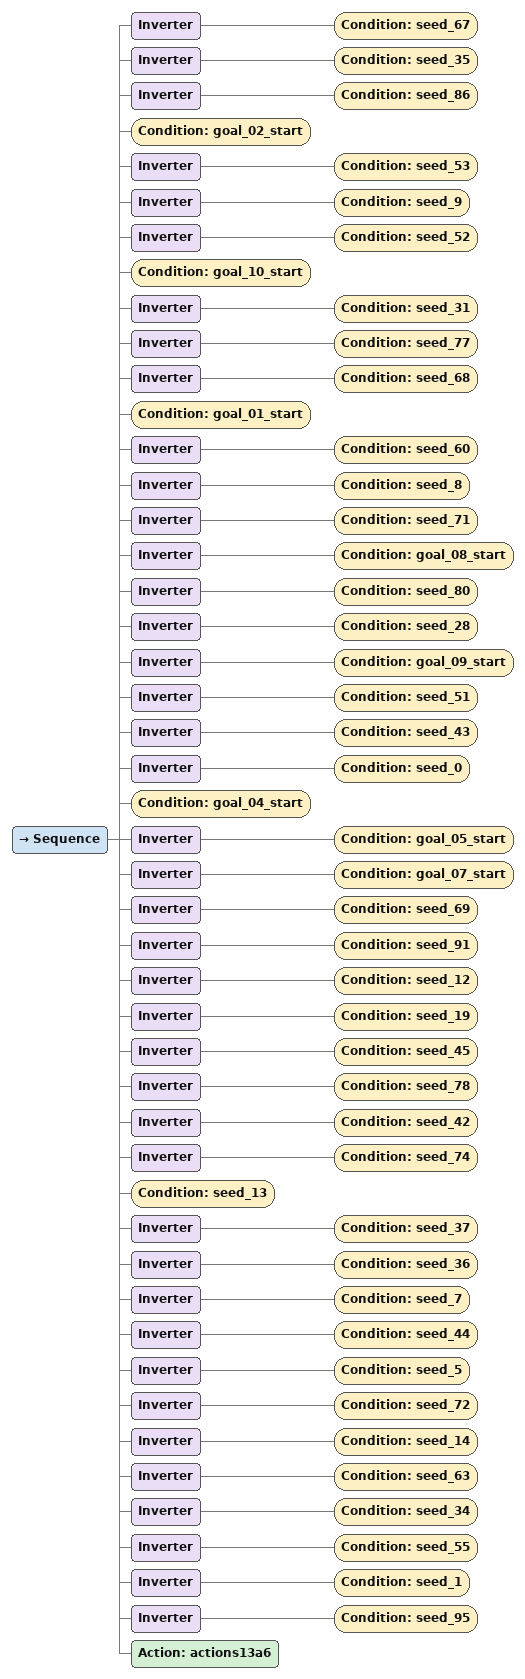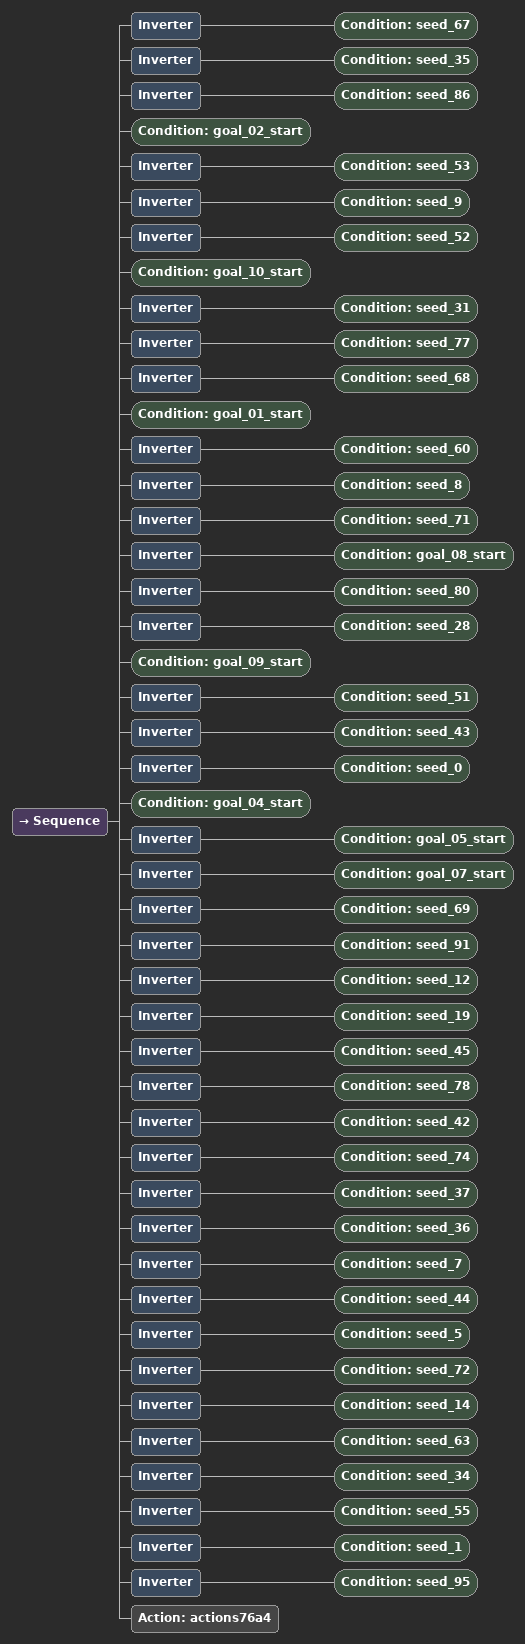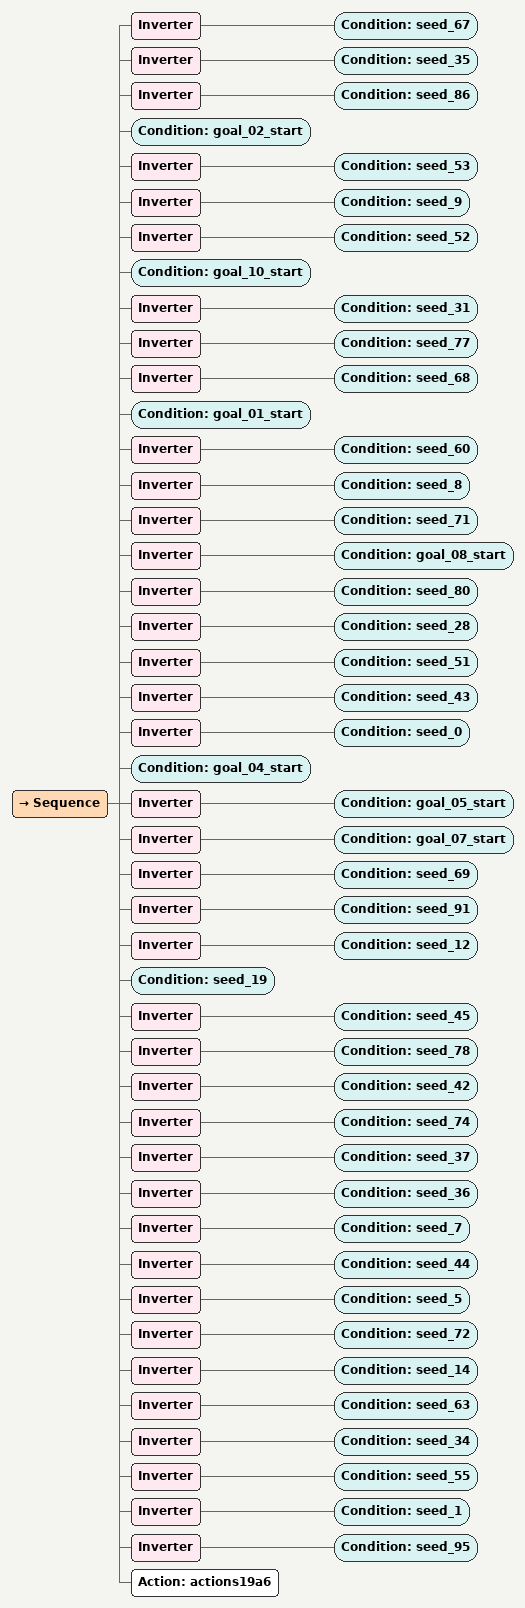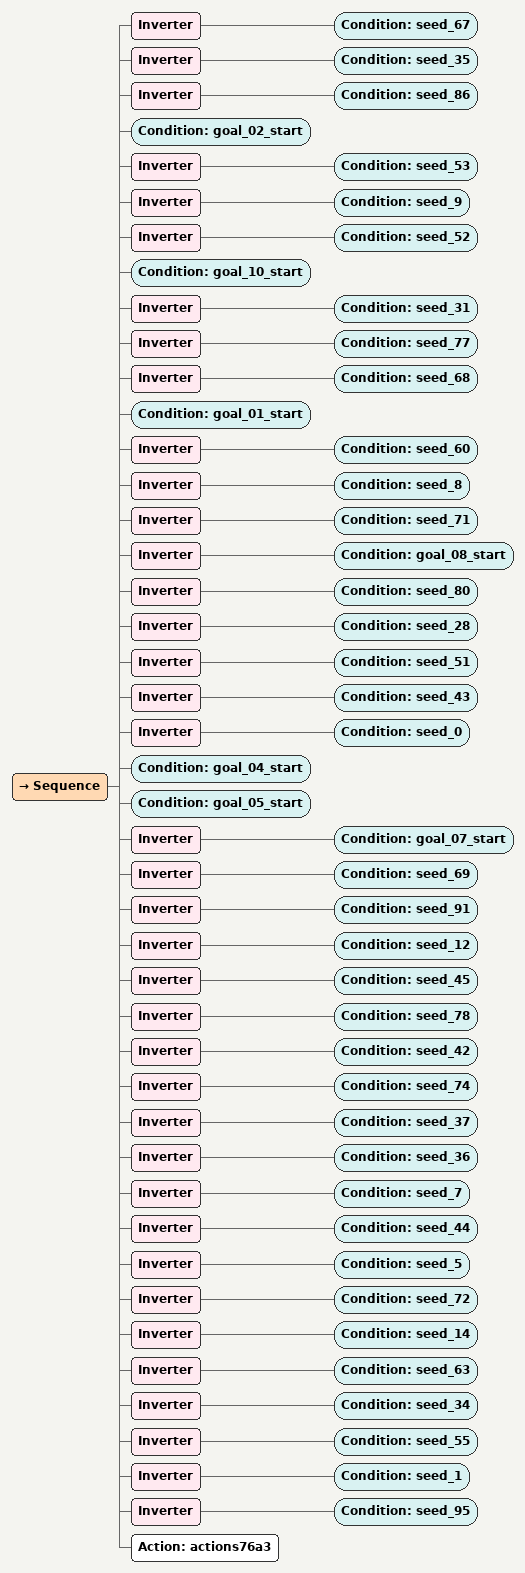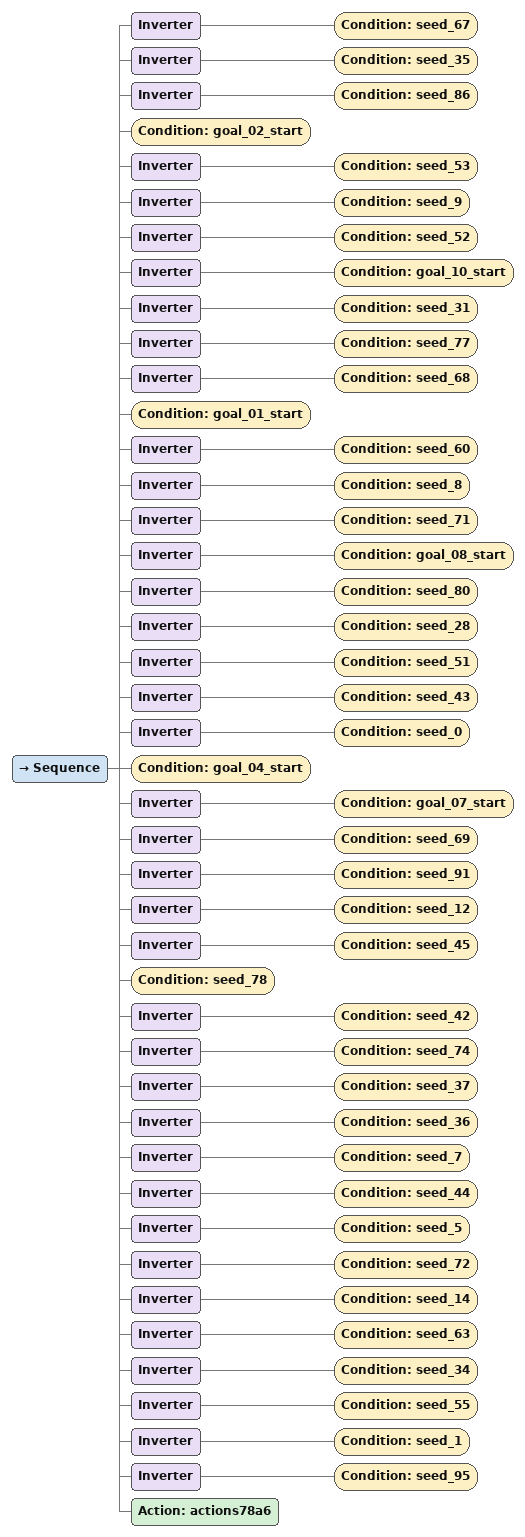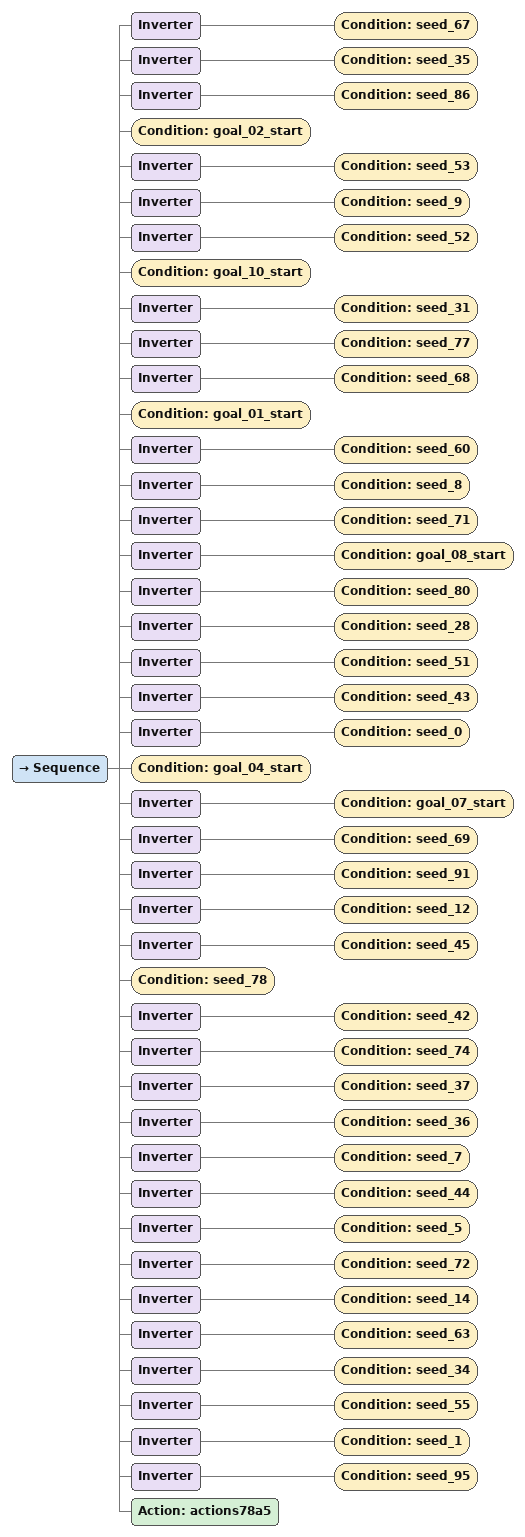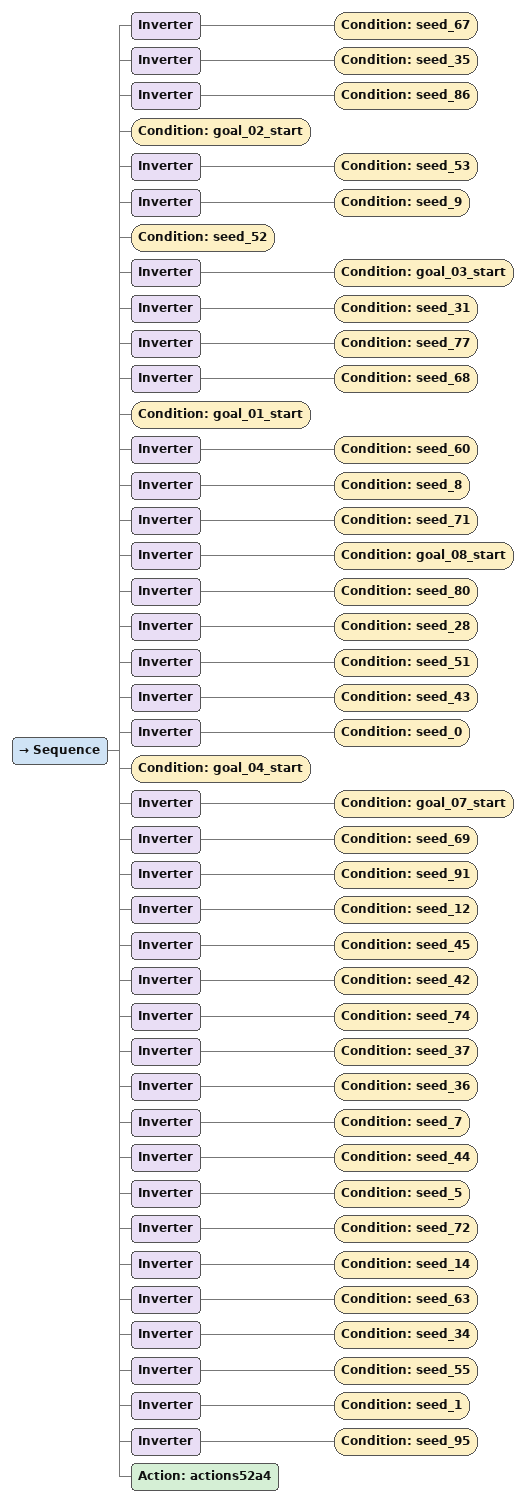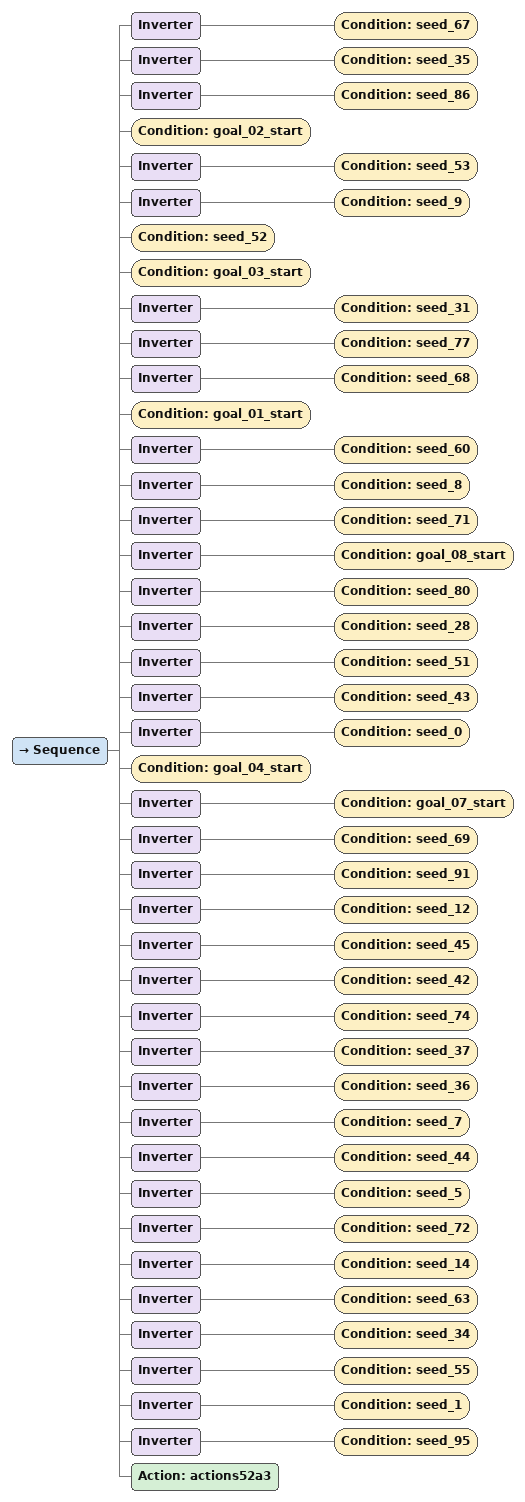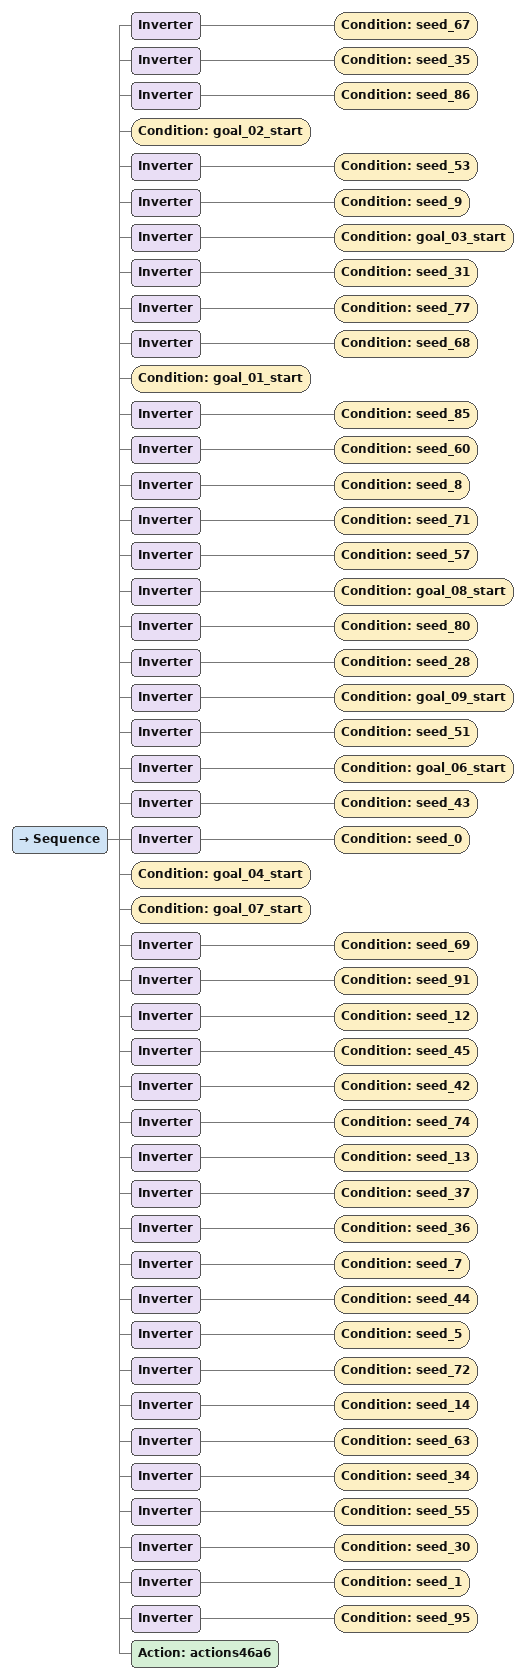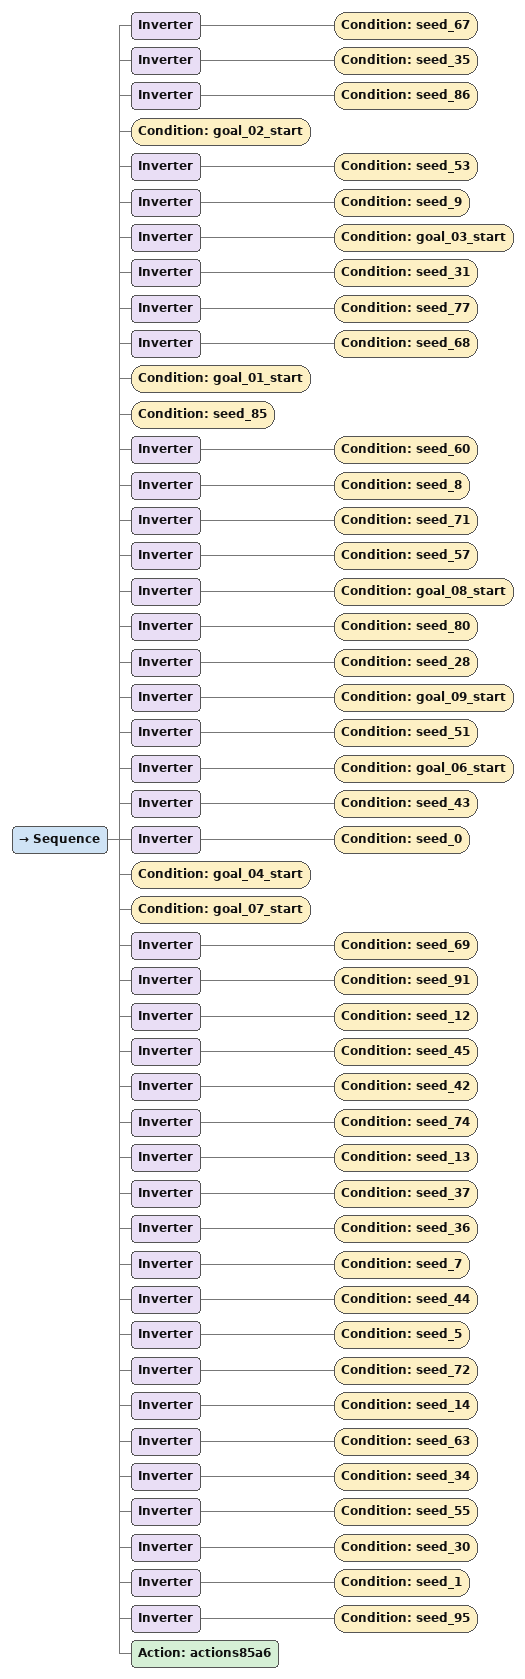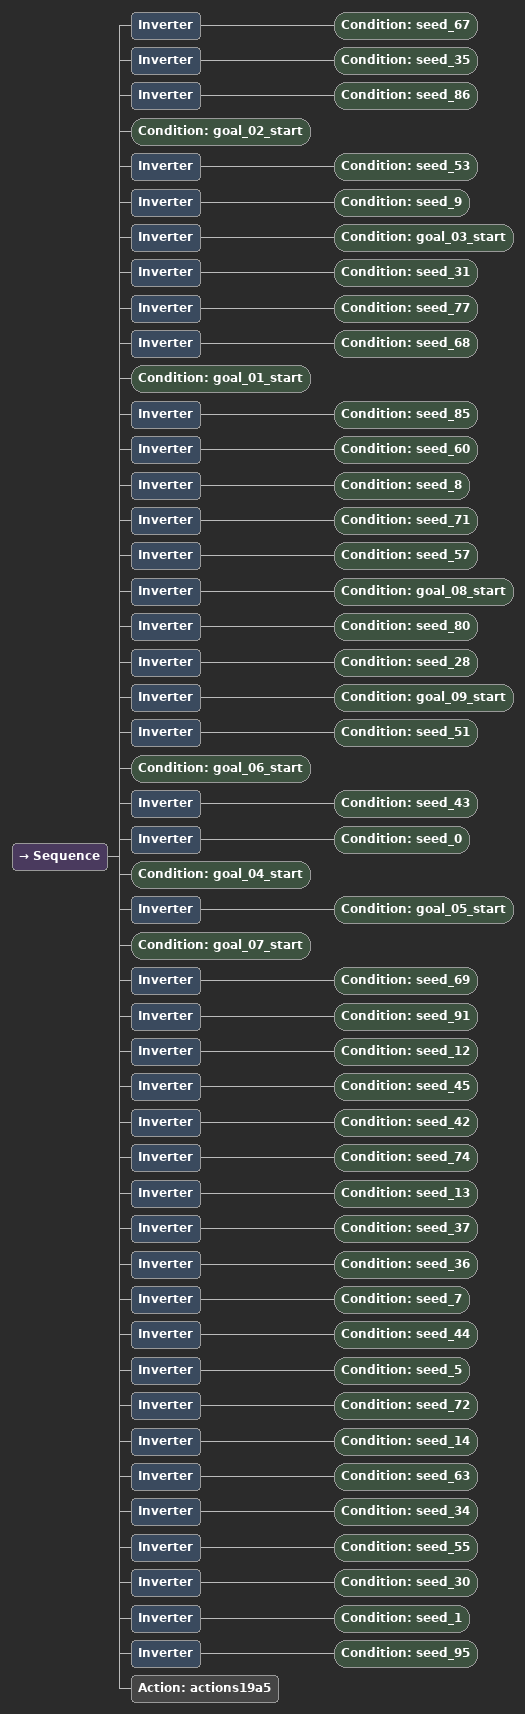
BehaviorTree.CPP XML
<Sequence>
  <Inverter>
    <Condition ID="seed_67"/>
  </Inverter>
  <Inverter>
    <Condition ID="seed_35"/>
  </Inverter>
  <Inverter>
    <Condition ID="seed_86"/>
  </Inverter>
  <Condition ID="goal_02_start"/>
  <Inverter>
    <Condition ID="seed_53"/>
  </Inverter>
  <Inverter>
    <Condition ID="seed_9"/>
  </Inverter>
  <Inverter>
    <Condition ID="seed_52"/>
  </Inverter>
  <Condition ID="goal_10_start"/>
  <Inverter>
    <Condition ID="seed_31"/>
  </Inverter>
  <Inverter>
    <Condition ID="seed_77"/>
  </Inverter>
  <Inverter>
    <Condition ID="seed_68"/>
  </Inverter>
  <Condition ID="goal_01_start"/>
  <Inverter>
    <Condition ID="seed_60"/>
  </Inverter>
  <Inverter>
    <Condition ID="seed_8"/>
  </Inverter>
  <Inverter>
    <Condition ID="seed_71"/>
  </Inverter>
  <Inverter>
    <Condition ID="goal_08_start"/>
  </Inverter>
  <Inverter>
    <Condition ID="seed_80"/>
  </Inverter>
  <Inverter>
    <Condition ID="seed_28"/>
  </Inverter>
  <Inverter>
    <Condition ID="goal_09_start"/>
  </Inverter>
  <Inverter>
    <Condition ID="seed_51"/>
  </Inverter>
  <Inverter>
    <Condition ID="seed_43"/>
  </Inverter>
  <Inverter>
    <Condition ID="seed_0"/>
  </Inverter>
  <Condition ID="goal_04_start"/>
  <Inverter>
    <Condition ID="goal_05_start"/>
  </Inverter>
  <Inverter>
    <Condition ID="goal_07_start"/>
  </Inverter>
  <Inverter>
    <Condition ID="seed_69"/>
  </Inverter>
  <Inverter>
    <Condition ID="seed_91"/>
  </Inverter>
  <Inverter>
    <Condition ID="seed_12"/>
  </Inverter>
  <Inverter>
    <Condition ID="seed_19"/>
  </Inverter>
  <Inverter>
    <Condition ID="seed_45"/>
  </Inverter>
  <Inverter>
    <Condition ID="seed_78"/>
  </Inverter>
  <Inverter>
    <Condition ID="seed_42"/>
  </Inverter>
  <Inverter>
    <Condition ID="seed_74"/>
  </Inverter>
  <Condition ID="seed_13"/>
  <Inverter>
    <Condition ID="seed_37"/>
  </Inverter>
  <Inverter>
    <Condition ID="seed_36"/>
  </Inverter>
  <Inverter>
    <Condition ID="seed_7"/>
  </Inverter>
  <Inverter>
    <Condition ID="seed_44"/>
  </Inverter>
  <Inverter>
    <Condition ID="seed_5"/>
  </Inverter>
  <Inverter>
    <Condition ID="seed_72"/>
  </Inverter>
  <Inverter>
    <Condition ID="seed_14"/>
  </Inverter>
  <Inverter>
    <Condition ID="seed_63"/>
  </Inverter>
  <Inverter>
    <Condition ID="seed_34"/>
  </Inverter>
  <Inverter>
    <Condition ID="seed_55"/>
  </Inverter>
  <Inverter>
    <Condition ID="seed_1"/>
  </Inverter>
  <Inverter>
    <Condition ID="seed_95"/>
  </Inverter>
  <Action ID="actions13a6"/>
</Sequence>

<Sequence>
  <Inverter>
    <Condition ID="seed_67"/>
  </Inverter>
  <Inverter>
    <Condition ID="seed_35"/>
  </Inverter>
  <Inverter>
    <Condition ID="seed_86"/>
  </Inverter>
  <Condition ID="goal_02_start"/>
  <Inverter>
    <Condition ID="seed_53"/>
  </Inverter>
  <Inverter>
    <Condition ID="seed_9"/>
  </Inverter>
  <Inverter>
    <Condition ID="seed_52"/>
  </Inverter>
  <Condition ID="goal_10_start"/>
  <Inverter>
    <Condition ID="seed_31"/>
  </Inverter>
  <Inverter>
    <Condition ID="seed_77"/>
  </Inverter>
  <Inverter>
    <Condition ID="seed_68"/>
  </Inverter>
  <Condition ID="goal_01_start"/>
  <Inverter>
    <Condition ID="seed_60"/>
  </Inverter>
  <Inverter>
    <Condition ID="seed_8"/>
  </Inverter>
  <Inverter>
    <Condition ID="seed_71"/>
  </Inverter>
  <Inverter>
    <Condition ID="goal_08_start"/>
  </Inverter>
  <Inverter>
    <Condition ID="seed_80"/>
  </Inverter>
  <Inverter>
    <Condition ID="seed_28"/>
  </Inverter>
  <Condition ID="goal_09_start"/>
  <Inverter>
    <Condition ID="seed_51"/>
  </Inverter>
  <Inverter>
    <Condition ID="seed_43"/>
  </Inverter>
  <Inverter>
    <Condition ID="seed_0"/>
  </Inverter>
  <Condition ID="goal_04_start"/>
  <Inverter>
    <Condition ID="goal_05_start"/>
  </Inverter>
  <Inverter>
    <Condition ID="goal_07_start"/>
  </Inverter>
  <Inverter>
    <Condition ID="seed_69"/>
  </Inverter>
  <Inverter>
    <Condition ID="seed_91"/>
  </Inverter>
  <Inverter>
    <Condition ID="seed_12"/>
  </Inverter>
  <Inverter>
    <Condition ID="seed_19"/>
  </Inverter>
  <Inverter>
    <Condition ID="seed_45"/>
  </Inverter>
  <Inverter>
    <Condition ID="seed_78"/>
  </Inverter>
  <Inverter>
    <Condition ID="seed_42"/>
  </Inverter>
  <Inverter>
    <Condition ID="seed_74"/>
  </Inverter>
  <Inverter>
    <Condition ID="seed_37"/>
  </Inverter>
  <Inverter>
    <Condition ID="seed_36"/>
  </Inverter>
  <Inverter>
    <Condition ID="seed_7"/>
  </Inverter>
  <Inverter>
    <Condition ID="seed_44"/>
  </Inverter>
  <Inverter>
    <Condition ID="seed_5"/>
  </Inverter>
  <Inverter>
    <Condition ID="seed_72"/>
  </Inverter>
  <Inverter>
    <Condition ID="seed_14"/>
  </Inverter>
  <Inverter>
    <Condition ID="seed_63"/>
  </Inverter>
  <Inverter>
    <Condition ID="seed_34"/>
  </Inverter>
  <Inverter>
    <Condition ID="seed_55"/>
  </Inverter>
  <Inverter>
    <Condition ID="seed_1"/>
  </Inverter>
  <Inverter>
    <Condition ID="seed_95"/>
  </Inverter>
  <Action ID="actions76a4"/>
</Sequence>

<Sequence>
  <Inverter>
    <Condition ID="seed_67"/>
  </Inverter>
  <Inverter>
    <Condition ID="seed_35"/>
  </Inverter>
  <Inverter>
    <Condition ID="seed_86"/>
  </Inverter>
  <Condition ID="goal_02_start"/>
  <Inverter>
    <Condition ID="seed_53"/>
  </Inverter>
  <Inverter>
    <Condition ID="seed_9"/>
  </Inverter>
  <Inverter>
    <Condition ID="seed_52"/>
  </Inverter>
  <Condition ID="goal_10_start"/>
  <Inverter>
    <Condition ID="seed_31"/>
  </Inverter>
  <Inverter>
    <Condition ID="seed_77"/>
  </Inverter>
  <Inverter>
    <Condition ID="seed_68"/>
  </Inverter>
  <Condition ID="goal_01_start"/>
  <Inverter>
    <Condition ID="seed_60"/>
  </Inverter>
  <Inverter>
    <Condition ID="seed_8"/>
  </Inverter>
  <Inverter>
    <Condition ID="seed_71"/>
  </Inverter>
  <Inverter>
    <Condition ID="goal_08_start"/>
  </Inverter>
  <Inverter>
    <Condition ID="seed_80"/>
  </Inverter>
  <Inverter>
    <Condition ID="seed_28"/>
  </Inverter>
  <Inverter>
    <Condition ID="seed_51"/>
  </Inverter>
  <Inverter>
    <Condition ID="seed_43"/>
  </Inverter>
  <Inverter>
    <Condition ID="seed_0"/>
  </Inverter>
  <Condition ID="goal_04_start"/>
  <Inverter>
    <Condition ID="goal_05_start"/>
  </Inverter>
  <Inverter>
    <Condition ID="goal_07_start"/>
  </Inverter>
  <Inverter>
    <Condition ID="seed_69"/>
  </Inverter>
  <Inverter>
    <Condition ID="seed_91"/>
  </Inverter>
  <Inverter>
    <Condition ID="seed_12"/>
  </Inverter>
  <Condition ID="seed_19"/>
  <Inverter>
    <Condition ID="seed_45"/>
  </Inverter>
  <Inverter>
    <Condition ID="seed_78"/>
  </Inverter>
  <Inverter>
    <Condition ID="seed_42"/>
  </Inverter>
  <Inverter>
    <Condition ID="seed_74"/>
  </Inverter>
  <Inverter>
    <Condition ID="seed_37"/>
  </Inverter>
  <Inverter>
    <Condition ID="seed_36"/>
  </Inverter>
  <Inverter>
    <Condition ID="seed_7"/>
  </Inverter>
  <Inverter>
    <Condition ID="seed_44"/>
  </Inverter>
  <Inverter>
    <Condition ID="seed_5"/>
  </Inverter>
  <Inverter>
    <Condition ID="seed_72"/>
  </Inverter>
  <Inverter>
    <Condition ID="seed_14"/>
  </Inverter>
  <Inverter>
    <Condition ID="seed_63"/>
  </Inverter>
  <Inverter>
    <Condition ID="seed_34"/>
  </Inverter>
  <Inverter>
    <Condition ID="seed_55"/>
  </Inverter>
  <Inverter>
    <Condition ID="seed_1"/>
  </Inverter>
  <Inverter>
    <Condition ID="seed_95"/>
  </Inverter>
  <Action ID="actions19a6"/>
</Sequence>

<Sequence>
  <Inverter>
    <Condition ID="seed_67"/>
  </Inverter>
  <Inverter>
    <Condition ID="seed_35"/>
  </Inverter>
  <Inverter>
    <Condition ID="seed_86"/>
  </Inverter>
  <Condition ID="goal_02_start"/>
  <Inverter>
    <Condition ID="seed_53"/>
  </Inverter>
  <Inverter>
    <Condition ID="seed_9"/>
  </Inverter>
  <Inverter>
    <Condition ID="seed_52"/>
  </Inverter>
  <Condition ID="goal_10_start"/>
  <Inverter>
    <Condition ID="seed_31"/>
  </Inverter>
  <Inverter>
    <Condition ID="seed_77"/>
  </Inverter>
  <Inverter>
    <Condition ID="seed_68"/>
  </Inverter>
  <Condition ID="goal_01_start"/>
  <Inverter>
    <Condition ID="seed_60"/>
  </Inverter>
  <Inverter>
    <Condition ID="seed_8"/>
  </Inverter>
  <Inverter>
    <Condition ID="seed_71"/>
  </Inverter>
  <Inverter>
    <Condition ID="goal_08_start"/>
  </Inverter>
  <Inverter>
    <Condition ID="seed_80"/>
  </Inverter>
  <Inverter>
    <Condition ID="seed_28"/>
  </Inverter>
  <Inverter>
    <Condition ID="seed_51"/>
  </Inverter>
  <Inverter>
    <Condition ID="seed_43"/>
  </Inverter>
  <Inverter>
    <Condition ID="seed_0"/>
  </Inverter>
  <Condition ID="goal_04_start"/>
  <Condition ID="goal_05_start"/>
  <Inverter>
    <Condition ID="goal_07_start"/>
  </Inverter>
  <Inverter>
    <Condition ID="seed_69"/>
  </Inverter>
  <Inverter>
    <Condition ID="seed_91"/>
  </Inverter>
  <Inverter>
    <Condition ID="seed_12"/>
  </Inverter>
  <Inverter>
    <Condition ID="seed_45"/>
  </Inverter>
  <Inverter>
    <Condition ID="seed_78"/>
  </Inverter>
  <Inverter>
    <Condition ID="seed_42"/>
  </Inverter>
  <Inverter>
    <Condition ID="seed_74"/>
  </Inverter>
  <Inverter>
    <Condition ID="seed_37"/>
  </Inverter>
  <Inverter>
    <Condition ID="seed_36"/>
  </Inverter>
  <Inverter>
    <Condition ID="seed_7"/>
  </Inverter>
  <Inverter>
    <Condition ID="seed_44"/>
  </Inverter>
  <Inverter>
    <Condition ID="seed_5"/>
  </Inverter>
  <Inverter>
    <Condition ID="seed_72"/>
  </Inverter>
  <Inverter>
    <Condition ID="seed_14"/>
  </Inverter>
  <Inverter>
    <Condition ID="seed_63"/>
  </Inverter>
  <Inverter>
    <Condition ID="seed_34"/>
  </Inverter>
  <Inverter>
    <Condition ID="seed_55"/>
  </Inverter>
  <Inverter>
    <Condition ID="seed_1"/>
  </Inverter>
  <Inverter>
    <Condition ID="seed_95"/>
  </Inverter>
  <Action ID="actions76a3"/>
</Sequence>

<Sequence>
  <Inverter>
    <Condition ID="seed_67"/>
  </Inverter>
  <Inverter>
    <Condition ID="seed_35"/>
  </Inverter>
  <Inverter>
    <Condition ID="seed_86"/>
  </Inverter>
  <Condition ID="goal_02_start"/>
  <Inverter>
    <Condition ID="seed_53"/>
  </Inverter>
  <Inverter>
    <Condition ID="seed_9"/>
  </Inverter>
  <Inverter>
    <Condition ID="seed_52"/>
  </Inverter>
  <Inverter>
    <Condition ID="goal_10_start"/>
  </Inverter>
  <Inverter>
    <Condition ID="seed_31"/>
  </Inverter>
  <Inverter>
    <Condition ID="seed_77"/>
  </Inverter>
  <Inverter>
    <Condition ID="seed_68"/>
  </Inverter>
  <Condition ID="goal_01_start"/>
  <Inverter>
    <Condition ID="seed_60"/>
  </Inverter>
  <Inverter>
    <Condition ID="seed_8"/>
  </Inverter>
  <Inverter>
    <Condition ID="seed_71"/>
  </Inverter>
  <Inverter>
    <Condition ID="goal_08_start"/>
  </Inverter>
  <Inverter>
    <Condition ID="seed_80"/>
  </Inverter>
  <Inverter>
    <Condition ID="seed_28"/>
  </Inverter>
  <Inverter>
    <Condition ID="seed_51"/>
  </Inverter>
  <Inverter>
    <Condition ID="seed_43"/>
  </Inverter>
  <Inverter>
    <Condition ID="seed_0"/>
  </Inverter>
  <Condition ID="goal_04_start"/>
  <Inverter>
    <Condition ID="goal_07_start"/>
  </Inverter>
  <Inverter>
    <Condition ID="seed_69"/>
  </Inverter>
  <Inverter>
    <Condition ID="seed_91"/>
  </Inverter>
  <Inverter>
    <Condition ID="seed_12"/>
  </Inverter>
  <Inverter>
    <Condition ID="seed_45"/>
  </Inverter>
  <Condition ID="seed_78"/>
  <Inverter>
    <Condition ID="seed_42"/>
  </Inverter>
  <Inverter>
    <Condition ID="seed_74"/>
  </Inverter>
  <Inverter>
    <Condition ID="seed_37"/>
  </Inverter>
  <Inverter>
    <Condition ID="seed_36"/>
  </Inverter>
  <Inverter>
    <Condition ID="seed_7"/>
  </Inverter>
  <Inverter>
    <Condition ID="seed_44"/>
  </Inverter>
  <Inverter>
    <Condition ID="seed_5"/>
  </Inverter>
  <Inverter>
    <Condition ID="seed_72"/>
  </Inverter>
  <Inverter>
    <Condition ID="seed_14"/>
  </Inverter>
  <Inverter>
    <Condition ID="seed_63"/>
  </Inverter>
  <Inverter>
    <Condition ID="seed_34"/>
  </Inverter>
  <Inverter>
    <Condition ID="seed_55"/>
  </Inverter>
  <Inverter>
    <Condition ID="seed_1"/>
  </Inverter>
  <Inverter>
    <Condition ID="seed_95"/>
  </Inverter>
  <Action ID="actions78a6"/>
</Sequence>

<Sequence>
  <Inverter>
    <Condition ID="seed_67"/>
  </Inverter>
  <Inverter>
    <Condition ID="seed_35"/>
  </Inverter>
  <Inverter>
    <Condition ID="seed_86"/>
  </Inverter>
  <Condition ID="goal_02_start"/>
  <Inverter>
    <Condition ID="seed_53"/>
  </Inverter>
  <Inverter>
    <Condition ID="seed_9"/>
  </Inverter>
  <Inverter>
    <Condition ID="seed_52"/>
  </Inverter>
  <Condition ID="goal_10_start"/>
  <Inverter>
    <Condition ID="seed_31"/>
  </Inverter>
  <Inverter>
    <Condition ID="seed_77"/>
  </Inverter>
  <Inverter>
    <Condition ID="seed_68"/>
  </Inverter>
  <Condition ID="goal_01_start"/>
  <Inverter>
    <Condition ID="seed_60"/>
  </Inverter>
  <Inverter>
    <Condition ID="seed_8"/>
  </Inverter>
  <Inverter>
    <Condition ID="seed_71"/>
  </Inverter>
  <Inverter>
    <Condition ID="goal_08_start"/>
  </Inverter>
  <Inverter>
    <Condition ID="seed_80"/>
  </Inverter>
  <Inverter>
    <Condition ID="seed_28"/>
  </Inverter>
  <Inverter>
    <Condition ID="seed_51"/>
  </Inverter>
  <Inverter>
    <Condition ID="seed_43"/>
  </Inverter>
  <Inverter>
    <Condition ID="seed_0"/>
  </Inverter>
  <Condition ID="goal_04_start"/>
  <Inverter>
    <Condition ID="goal_07_start"/>
  </Inverter>
  <Inverter>
    <Condition ID="seed_69"/>
  </Inverter>
  <Inverter>
    <Condition ID="seed_91"/>
  </Inverter>
  <Inverter>
    <Condition ID="seed_12"/>
  </Inverter>
  <Inverter>
    <Condition ID="seed_45"/>
  </Inverter>
  <Condition ID="seed_78"/>
  <Inverter>
    <Condition ID="seed_42"/>
  </Inverter>
  <Inverter>
    <Condition ID="seed_74"/>
  </Inverter>
  <Inverter>
    <Condition ID="seed_37"/>
  </Inverter>
  <Inverter>
    <Condition ID="seed_36"/>
  </Inverter>
  <Inverter>
    <Condition ID="seed_7"/>
  </Inverter>
  <Inverter>
    <Condition ID="seed_44"/>
  </Inverter>
  <Inverter>
    <Condition ID="seed_5"/>
  </Inverter>
  <Inverter>
    <Condition ID="seed_72"/>
  </Inverter>
  <Inverter>
    <Condition ID="seed_14"/>
  </Inverter>
  <Inverter>
    <Condition ID="seed_63"/>
  </Inverter>
  <Inverter>
    <Condition ID="seed_34"/>
  </Inverter>
  <Inverter>
    <Condition ID="seed_55"/>
  </Inverter>
  <Inverter>
    <Condition ID="seed_1"/>
  </Inverter>
  <Inverter>
    <Condition ID="seed_95"/>
  </Inverter>
  <Action ID="actions78a5"/>
</Sequence>

<Sequence>
  <Inverter>
    <Condition ID="seed_67"/>
  </Inverter>
  <Inverter>
    <Condition ID="seed_35"/>
  </Inverter>
  <Inverter>
    <Condition ID="seed_86"/>
  </Inverter>
  <Condition ID="goal_02_start"/>
  <Inverter>
    <Condition ID="seed_53"/>
  </Inverter>
  <Inverter>
    <Condition ID="seed_9"/>
  </Inverter>
  <Condition ID="seed_52"/>
  <Inverter>
    <Condition ID="goal_03_start"/>
  </Inverter>
  <Inverter>
    <Condition ID="seed_31"/>
  </Inverter>
  <Inverter>
    <Condition ID="seed_77"/>
  </Inverter>
  <Inverter>
    <Condition ID="seed_68"/>
  </Inverter>
  <Condition ID="goal_01_start"/>
  <Inverter>
    <Condition ID="seed_60"/>
  </Inverter>
  <Inverter>
    <Condition ID="seed_8"/>
  </Inverter>
  <Inverter>
    <Condition ID="seed_71"/>
  </Inverter>
  <Inverter>
    <Condition ID="goal_08_start"/>
  </Inverter>
  <Inverter>
    <Condition ID="seed_80"/>
  </Inverter>
  <Inverter>
    <Condition ID="seed_28"/>
  </Inverter>
  <Inverter>
    <Condition ID="seed_51"/>
  </Inverter>
  <Inverter>
    <Condition ID="seed_43"/>
  </Inverter>
  <Inverter>
    <Condition ID="seed_0"/>
  </Inverter>
  <Condition ID="goal_04_start"/>
  <Inverter>
    <Condition ID="goal_07_start"/>
  </Inverter>
  <Inverter>
    <Condition ID="seed_69"/>
  </Inverter>
  <Inverter>
    <Condition ID="seed_91"/>
  </Inverter>
  <Inverter>
    <Condition ID="seed_12"/>
  </Inverter>
  <Inverter>
    <Condition ID="seed_45"/>
  </Inverter>
  <Inverter>
    <Condition ID="seed_42"/>
  </Inverter>
  <Inverter>
    <Condition ID="seed_74"/>
  </Inverter>
  <Inverter>
    <Condition ID="seed_37"/>
  </Inverter>
  <Inverter>
    <Condition ID="seed_36"/>
  </Inverter>
  <Inverter>
    <Condition ID="seed_7"/>
  </Inverter>
  <Inverter>
    <Condition ID="seed_44"/>
  </Inverter>
  <Inverter>
    <Condition ID="seed_5"/>
  </Inverter>
  <Inverter>
    <Condition ID="seed_72"/>
  </Inverter>
  <Inverter>
    <Condition ID="seed_14"/>
  </Inverter>
  <Inverter>
    <Condition ID="seed_63"/>
  </Inverter>
  <Inverter>
    <Condition ID="seed_34"/>
  </Inverter>
  <Inverter>
    <Condition ID="seed_55"/>
  </Inverter>
  <Inverter>
    <Condition ID="seed_1"/>
  </Inverter>
  <Inverter>
    <Condition ID="seed_95"/>
  </Inverter>
  <Action ID="actions52a4"/>
</Sequence>

<Sequence>
  <Inverter>
    <Condition ID="seed_67"/>
  </Inverter>
  <Inverter>
    <Condition ID="seed_35"/>
  </Inverter>
  <Inverter>
    <Condition ID="seed_86"/>
  </Inverter>
  <Condition ID="goal_02_start"/>
  <Inverter>
    <Condition ID="seed_53"/>
  </Inverter>
  <Inverter>
    <Condition ID="seed_9"/>
  </Inverter>
  <Condition ID="seed_52"/>
  <Condition ID="goal_03_start"/>
  <Inverter>
    <Condition ID="seed_31"/>
  </Inverter>
  <Inverter>
    <Condition ID="seed_77"/>
  </Inverter>
  <Inverter>
    <Condition ID="seed_68"/>
  </Inverter>
  <Condition ID="goal_01_start"/>
  <Inverter>
    <Condition ID="seed_60"/>
  </Inverter>
  <Inverter>
    <Condition ID="seed_8"/>
  </Inverter>
  <Inverter>
    <Condition ID="seed_71"/>
  </Inverter>
  <Inverter>
    <Condition ID="goal_08_start"/>
  </Inverter>
  <Inverter>
    <Condition ID="seed_80"/>
  </Inverter>
  <Inverter>
    <Condition ID="seed_28"/>
  </Inverter>
  <Inverter>
    <Condition ID="seed_51"/>
  </Inverter>
  <Inverter>
    <Condition ID="seed_43"/>
  </Inverter>
  <Inverter>
    <Condition ID="seed_0"/>
  </Inverter>
  <Condition ID="goal_04_start"/>
  <Inverter>
    <Condition ID="goal_07_start"/>
  </Inverter>
  <Inverter>
    <Condition ID="seed_69"/>
  </Inverter>
  <Inverter>
    <Condition ID="seed_91"/>
  </Inverter>
  <Inverter>
    <Condition ID="seed_12"/>
  </Inverter>
  <Inverter>
    <Condition ID="seed_45"/>
  </Inverter>
  <Inverter>
    <Condition ID="seed_42"/>
  </Inverter>
  <Inverter>
    <Condition ID="seed_74"/>
  </Inverter>
  <Inverter>
    <Condition ID="seed_37"/>
  </Inverter>
  <Inverter>
    <Condition ID="seed_36"/>
  </Inverter>
  <Inverter>
    <Condition ID="seed_7"/>
  </Inverter>
  <Inverter>
    <Condition ID="seed_44"/>
  </Inverter>
  <Inverter>
    <Condition ID="seed_5"/>
  </Inverter>
  <Inverter>
    <Condition ID="seed_72"/>
  </Inverter>
  <Inverter>
    <Condition ID="seed_14"/>
  </Inverter>
  <Inverter>
    <Condition ID="seed_63"/>
  </Inverter>
  <Inverter>
    <Condition ID="seed_34"/>
  </Inverter>
  <Inverter>
    <Condition ID="seed_55"/>
  </Inverter>
  <Inverter>
    <Condition ID="seed_1"/>
  </Inverter>
  <Inverter>
    <Condition ID="seed_95"/>
  </Inverter>
  <Action ID="actions52a3"/>
</Sequence>

<Sequence>
  <Inverter>
    <Condition ID="seed_67"/>
  </Inverter>
  <Inverter>
    <Condition ID="seed_35"/>
  </Inverter>
  <Inverter>
    <Condition ID="seed_86"/>
  </Inverter>
  <Condition ID="goal_02_start"/>
  <Inverter>
    <Condition ID="seed_53"/>
  </Inverter>
  <Inverter>
    <Condition ID="seed_9"/>
  </Inverter>
  <Inverter>
    <Condition ID="goal_03_start"/>
  </Inverter>
  <Inverter>
    <Condition ID="seed_31"/>
  </Inverter>
  <Inverter>
    <Condition ID="seed_77"/>
  </Inverter>
  <Inverter>
    <Condition ID="seed_68"/>
  </Inverter>
  <Condition ID="goal_01_start"/>
  <Inverter>
    <Condition ID="seed_85"/>
  </Inverter>
  <Inverter>
    <Condition ID="seed_60"/>
  </Inverter>
  <Inverter>
    <Condition ID="seed_8"/>
  </Inverter>
  <Inverter>
    <Condition ID="seed_71"/>
  </Inverter>
  <Inverter>
    <Condition ID="seed_57"/>
  </Inverter>
  <Inverter>
    <Condition ID="goal_08_start"/>
  </Inverter>
  <Inverter>
    <Condition ID="seed_80"/>
  </Inverter>
  <Inverter>
    <Condition ID="seed_28"/>
  </Inverter>
  <Inverter>
    <Condition ID="goal_09_start"/>
  </Inverter>
  <Inverter>
    <Condition ID="seed_51"/>
  </Inverter>
  <Inverter>
    <Condition ID="goal_06_start"/>
  </Inverter>
  <Inverter>
    <Condition ID="seed_43"/>
  </Inverter>
  <Inverter>
    <Condition ID="seed_0"/>
  </Inverter>
  <Condition ID="goal_04_start"/>
  <Condition ID="goal_07_start"/>
  <Inverter>
    <Condition ID="seed_69"/>
  </Inverter>
  <Inverter>
    <Condition ID="seed_91"/>
  </Inverter>
  <Inverter>
    <Condition ID="seed_12"/>
  </Inverter>
  <Inverter>
    <Condition ID="seed_45"/>
  </Inverter>
  <Inverter>
    <Condition ID="seed_42"/>
  </Inverter>
  <Inverter>
    <Condition ID="seed_74"/>
  </Inverter>
  <Inverter>
    <Condition ID="seed_13"/>
  </Inverter>
  <Inverter>
    <Condition ID="seed_37"/>
  </Inverter>
  <Inverter>
    <Condition ID="seed_36"/>
  </Inverter>
  <Inverter>
    <Condition ID="seed_7"/>
  </Inverter>
  <Inverter>
    <Condition ID="seed_44"/>
  </Inverter>
  <Inverter>
    <Condition ID="seed_5"/>
  </Inverter>
  <Inverter>
    <Condition ID="seed_72"/>
  </Inverter>
  <Inverter>
    <Condition ID="seed_14"/>
  </Inverter>
  <Inverter>
    <Condition ID="seed_63"/>
  </Inverter>
  <Inverter>
    <Condition ID="seed_34"/>
  </Inverter>
  <Inverter>
    <Condition ID="seed_55"/>
  </Inverter>
  <Inverter>
    <Condition ID="seed_30"/>
  </Inverter>
  <Inverter>
    <Condition ID="seed_1"/>
  </Inverter>
  <Inverter>
    <Condition ID="seed_95"/>
  </Inverter>
  <Action ID="actions46a6"/>
</Sequence>

<Sequence>
  <Inverter>
    <Condition ID="seed_67"/>
  </Inverter>
  <Inverter>
    <Condition ID="seed_35"/>
  </Inverter>
  <Inverter>
    <Condition ID="seed_86"/>
  </Inverter>
  <Condition ID="goal_02_start"/>
  <Inverter>
    <Condition ID="seed_53"/>
  </Inverter>
  <Inverter>
    <Condition ID="seed_9"/>
  </Inverter>
  <Inverter>
    <Condition ID="goal_03_start"/>
  </Inverter>
  <Inverter>
    <Condition ID="seed_31"/>
  </Inverter>
  <Inverter>
    <Condition ID="seed_77"/>
  </Inverter>
  <Inverter>
    <Condition ID="seed_68"/>
  </Inverter>
  <Condition ID="goal_01_start"/>
  <Condition ID="seed_85"/>
  <Inverter>
    <Condition ID="seed_60"/>
  </Inverter>
  <Inverter>
    <Condition ID="seed_8"/>
  </Inverter>
  <Inverter>
    <Condition ID="seed_71"/>
  </Inverter>
  <Inverter>
    <Condition ID="seed_57"/>
  </Inverter>
  <Inverter>
    <Condition ID="goal_08_start"/>
  </Inverter>
  <Inverter>
    <Condition ID="seed_80"/>
  </Inverter>
  <Inverter>
    <Condition ID="seed_28"/>
  </Inverter>
  <Inverter>
    <Condition ID="goal_09_start"/>
  </Inverter>
  <Inverter>
    <Condition ID="seed_51"/>
  </Inverter>
  <Inverter>
    <Condition ID="goal_06_start"/>
  </Inverter>
  <Inverter>
    <Condition ID="seed_43"/>
  </Inverter>
  <Inverter>
    <Condition ID="seed_0"/>
  </Inverter>
  <Condition ID="goal_04_start"/>
  <Condition ID="goal_07_start"/>
  <Inverter>
    <Condition ID="seed_69"/>
  </Inverter>
  <Inverter>
    <Condition ID="seed_91"/>
  </Inverter>
  <Inverter>
    <Condition ID="seed_12"/>
  </Inverter>
  <Inverter>
    <Condition ID="seed_45"/>
  </Inverter>
  <Inverter>
    <Condition ID="seed_42"/>
  </Inverter>
  <Inverter>
    <Condition ID="seed_74"/>
  </Inverter>
  <Inverter>
    <Condition ID="seed_13"/>
  </Inverter>
  <Inverter>
    <Condition ID="seed_37"/>
  </Inverter>
  <Inverter>
    <Condition ID="seed_36"/>
  </Inverter>
  <Inverter>
    <Condition ID="seed_7"/>
  </Inverter>
  <Inverter>
    <Condition ID="seed_44"/>
  </Inverter>
  <Inverter>
    <Condition ID="seed_5"/>
  </Inverter>
  <Inverter>
    <Condition ID="seed_72"/>
  </Inverter>
  <Inverter>
    <Condition ID="seed_14"/>
  </Inverter>
  <Inverter>
    <Condition ID="seed_63"/>
  </Inverter>
  <Inverter>
    <Condition ID="seed_34"/>
  </Inverter>
  <Inverter>
    <Condition ID="seed_55"/>
  </Inverter>
  <Inverter>
    <Condition ID="seed_30"/>
  </Inverter>
  <Inverter>
    <Condition ID="seed_1"/>
  </Inverter>
  <Inverter>
    <Condition ID="seed_95"/>
  </Inverter>
  <Action ID="actions85a6"/>
</Sequence>

<Sequence>
  <Inverter>
    <Condition ID="seed_67"/>
  </Inverter>
  <Inverter>
    <Condition ID="seed_35"/>
  </Inverter>
  <Inverter>
    <Condition ID="seed_86"/>
  </Inverter>
  <Condition ID="goal_02_start"/>
  <Inverter>
    <Condition ID="seed_53"/>
  </Inverter>
  <Inverter>
    <Condition ID="seed_9"/>
  </Inverter>
  <Inverter>
    <Condition ID="goal_03_start"/>
  </Inverter>
  <Inverter>
    <Condition ID="seed_31"/>
  </Inverter>
  <Inverter>
    <Condition ID="seed_77"/>
  </Inverter>
  <Inverter>
    <Condition ID="seed_68"/>
  </Inverter>
  <Condition ID="goal_01_start"/>
  <Inverter>
    <Condition ID="seed_85"/>
  </Inverter>
  <Inverter>
    <Condition ID="seed_60"/>
  </Inverter>
  <Inverter>
    <Condition ID="seed_8"/>
  </Inverter>
  <Inverter>
    <Condition ID="seed_71"/>
  </Inverter>
  <Inverter>
    <Condition ID="seed_57"/>
  </Inverter>
  <Inverter>
    <Condition ID="goal_08_start"/>
  </Inverter>
  <Inverter>
    <Condition ID="seed_80"/>
  </Inverter>
  <Inverter>
    <Condition ID="seed_28"/>
  </Inverter>
  <Inverter>
    <Condition ID="goal_09_start"/>
  </Inverter>
  <Inverter>
    <Condition ID="seed_51"/>
  </Inverter>
  <Condition ID="goal_06_start"/>
  <Inverter>
    <Condition ID="seed_43"/>
  </Inverter>
  <Inverter>
    <Condition ID="seed_0"/>
  </Inverter>
  <Condition ID="goal_04_start"/>
  <Inverter>
    <Condition ID="goal_05_start"/>
  </Inverter>
  <Condition ID="goal_07_start"/>
  <Inverter>
    <Condition ID="seed_69"/>
  </Inverter>
  <Inverter>
    <Condition ID="seed_91"/>
  </Inverter>
  <Inverter>
    <Condition ID="seed_12"/>
  </Inverter>
  <Inverter>
    <Condition ID="seed_45"/>
  </Inverter>
  <Inverter>
    <Condition ID="seed_42"/>
  </Inverter>
  <Inverter>
    <Condition ID="seed_74"/>
  </Inverter>
  <Inverter>
    <Condition ID="seed_13"/>
  </Inverter>
  <Inverter>
    <Condition ID="seed_37"/>
  </Inverter>
  <Inverter>
    <Condition ID="seed_36"/>
  </Inverter>
  <Inverter>
    <Condition ID="seed_7"/>
  </Inverter>
  <Inverter>
    <Condition ID="seed_44"/>
  </Inverter>
  <Inverter>
    <Condition ID="seed_5"/>
  </Inverter>
  <Inverter>
    <Condition ID="seed_72"/>
  </Inverter>
  <Inverter>
    <Condition ID="seed_14"/>
  </Inverter>
  <Inverter>
    <Condition ID="seed_63"/>
  </Inverter>
  <Inverter>
    <Condition ID="seed_34"/>
  </Inverter>
  <Inverter>
    <Condition ID="seed_55"/>
  </Inverter>
  <Inverter>
    <Condition ID="seed_30"/>
  </Inverter>
  <Inverter>
    <Condition ID="seed_1"/>
  </Inverter>
  <Inverter>
    <Condition ID="seed_95"/>
  </Inverter>
  <Action ID="actions19a5"/>
</Sequence>
